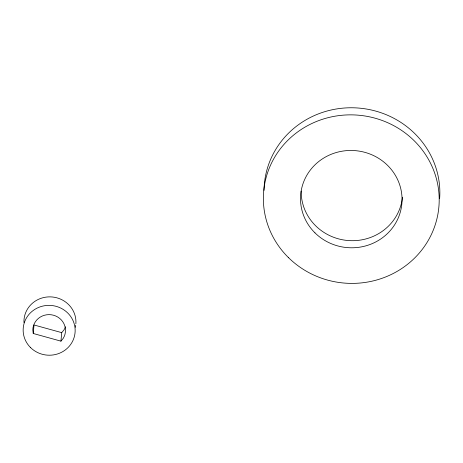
<?xml version="1.0" encoding="UTF-8"?>
<svg xmlns="http://www.w3.org/2000/svg" width="463" height="463" viewBox="0 0 463 463"><rect width="100%" height="100%" fill="white"/><g stroke="black" fill="none" stroke-linecap="round" stroke-linejoin="round"><path stroke-width="0.69" d="M33.243 333.487L32.804 329.986A16.35 15.661 5.3 0 1 53.569 315.245A16.35 15.661 5.3 0 1 63.205 338.395L60.937 341.15L33.243 333.487L34.03 324.98L61.724 332.642L63.998 329.887A16.35 15.661 5.3 0 0 65.468 326.791M60.937 341.15L61.724 332.642M402.463 197.226A50.785 48.644 5.3 0 1 349.131 240.604A50.785 48.644 5.3 0 1 301.176 191.08M264.026 190.374A87.947 84.237 5.3 0 1 355.567 107.867A87.947 84.237 5.3 0 1 439.636 198.656M75.729 325.171A26.015 24.915 5.3 0 1 75.342 327.318M23.96 322.595A26.015 24.915 5.3 0 1 50.322 296.87A26.015 24.915 5.3 0 1 75.88 323.724M314.962 232.854A50.785 48.644 5.3 0 0 400.159 212.65A50.785 48.644 5.3 0 0 338.725 151.881A50.785 48.644 5.3 0 0 314.962 232.854M288.385 257.526A87.947 84.237 5.3 0 0 435.926 222.541A87.947 84.237 5.3 0 0 329.534 117.313A87.947 84.237 5.3 0 0 288.385 257.526M30.546 347.568A26.015 24.915 5.3 0 0 74.19 337.22A26.015 24.915 5.3 0 0 42.718 306.095A26.015 24.915 5.3 0 0 30.546 347.568"/></g></svg>
